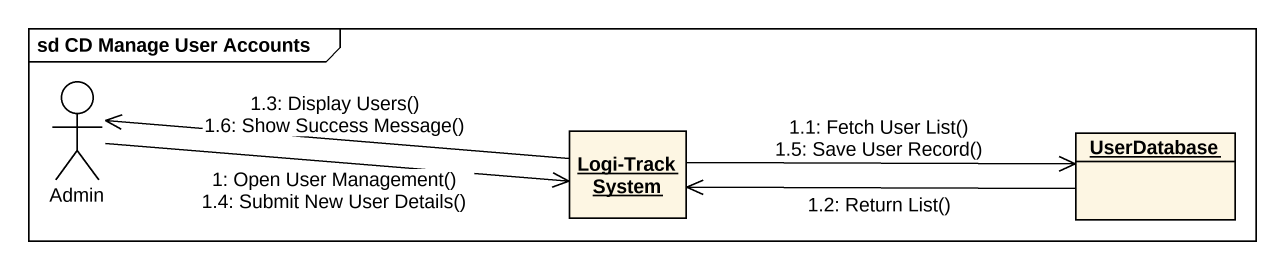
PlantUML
@startuml
mainframe sd CD Manage User Accounts
allowmixing
hide circle
hide empty members
actor Admin
object "Logi-Track System" as Logi_Track_System
object UserDatabase
Admin -right-> Logi_Track_System : 1: Open User Management()\n1.4: Submit New User Details()
Logi_Track_System -right-> UserDatabase : 1.1: Fetch User List()\n1.5: Save User Record()
UserDatabase -left-> Logi_Track_System : 1.2: Return List()
Logi_Track_System -left-> Admin : 1.3: Display Users()\n1.6: Show Success Message()
@enduml
